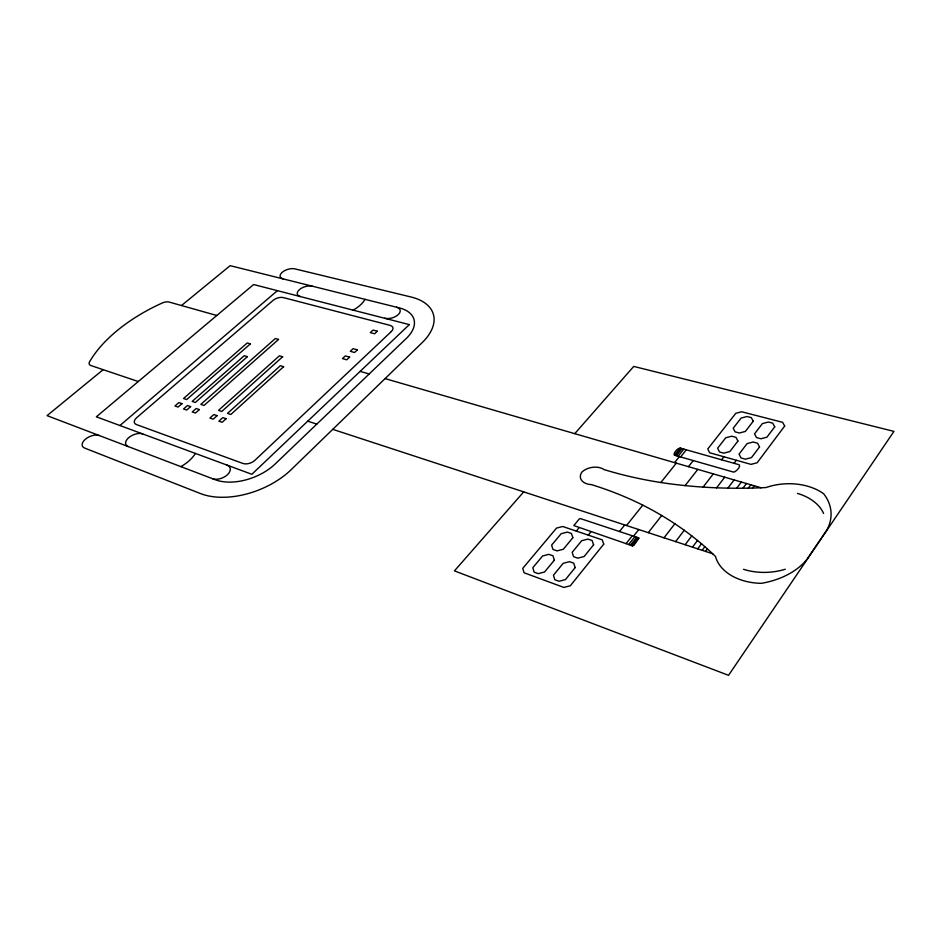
<?xml version="1.0" encoding="UTF-8"?>
<svg xmlns="http://www.w3.org/2000/svg" width="941" height="941" viewBox="0 0 941 941"><rect width="100%" height="100%" fill="white"/><g stroke="black" fill="none" stroke-linecap="round" stroke-linejoin="round"><path stroke-width="1.41" d="M705.538 551.402L707.42 548.874M752.424 488.085L754.164 485.744M702.174 550.309L704.903 546.639M748.318 488.179L750.847 484.78M697.704 548.838L701.527 543.722M742.896 488.261L746.448 483.498M692.505 547.133L697.552 540.416M736.638 488.285L741.343 482.015M685.13 544.721L691.823 535.852M727.816 488.203L734.086 479.91M675.614 541.604L684.295 530.218M716.572 487.873L724.711 477.193M734.039 463.301L736.368 460.267M721.535 459.773L723.864 456.75M664.017 537.805L674.897 523.702M703.056 487.156L713.302 473.876M648.29 532.653L661.746 515.456M685.072 485.638L697.799 469.383M631.611 545.58L637.869 537.617M632.399 545.839L638.939 538.029L633.811 545.474L632.575 545.886L573.822 525.572L579.268 518.95L580.432 518.597L638.657 537.876M628.623 544.568L634.881 536.629M630.446 545.18L636.704 537.229M626.024 543.698L632.293 535.77M633.552 536.182L638.786 529.548M688.436 466.665L693.258 460.561M619.472 531.512L624.73 524.949M674.568 462.631L679.402 456.585M680.625 456.938L686.318 449.81M626.506 525.525L642.774 505.152M660.864 482.498L676.32 463.148M676.356 455.715L682.06 448.61M678.12 456.22L683.813 449.104M674.485 455.173L680.178 448.081L739.073 464.725C741.684 466.124 735.25 472.558 733.592 472.111L674.485 455.173C672.486 454.421 677.297 447.834 680.178 448.081M675.238 455.385L680.931 448.292M588.243 535.123L590.889 531.877M576.315 531.089L578.974 527.877M523.725 491.872L454.444 570.881L728.546 675.332L893.95 431.378L633.728 366.414L574.763 433.66M119.93 425.532L277.395 290.651M103.169 369.672L47.05 415.64L215.289 479.745A43.615 25.701 -21.3 0 0 275.231 463.925L406.324 338.419A40.04 22.09 -16.6 0 0 399.325 307.907L230.145 265.668L181.484 305.531M216.806 315.482L169.18 302.073A7.387 3.67 -20.7 0 0 162.875 302.72A122.601 64.905 -20.8 0 0 89.324 362.238A7.728 3.917 -22.7 0 0 90.959 365.555L138.292 381.528M360.144 371.366L369.178 373.989M385.069 378.6L761.175 487.779M307.742 421.156L316.799 424.12M332.749 429.343L712.666 553.743M283.041 278.877A9.21 4.658 -18 0 1 282.3 272.231A9.21 4.658 -18 0 1 294.804 268.855L411.017 296.991A60.083 33.158 -16.6 0 1 422.18 342.618L291.192 469.641A65.447 38.569 -21.3 0 1 200.48 493.566L84.596 448.045A10.492 5.705 -24.2 0 1 85.372 439.247A10.492 5.705 -24.2 0 1 99.264 435.542M396.537 307.213A9.881 5.375 -16.1 0 1 398.196 314.659A9.881 5.375 -16.1 0 1 384.681 318.258M227.04 465.113A11.045 6.54 -22.2 0 1 227.393 474.758A11.045 6.54 -22.2 0 1 212.49 478.687M128.247 446.575A10.563 5.858 -23.4 0 1 128.67 437.706A10.563 5.858 -23.4 0 1 142.726 433.954M195.41 453.421A31.676 18.032 -23 0 1 180.872 466.63M300.332 296.556A9.434 4.893 -17.8 0 1 299.426 289.628A9.434 4.893 -17.8 0 1 312.247 286.17M365.014 299.332A28.312 14.974 -17.2 0 1 353.122 310.142M797.486 493.402A49.673 33.57 -2.9 0 1 823.587 513.433M785.276 569.223A49.991 34.194 -3 0 1 743.531 569.305M826.833 530.077L806.908 559.448A67.411 46.203 -3.7 0 1 761.304 583.326A49.614 34.229 -2.9 0 1 715.513 556.484C693.929 535.535 668.957 518.256 642.091 504.788A397.949 310.483 -23.2 0 0 591.395 484.615A14.256 9.328 -10.3 0 1 581.844 472.159A14.268 9.351 -10.3 0 1 604.028 469.571A311.259 173.873 -6.2 0 0 659.994 482.38C695.034 487.803 730.604 489.285 765.998 487.544A48.897 32.794 -2.6 0 1 823.598 493.707A66.74 44.886 -3.5 0 1 826.833 530.077M784.7 426.002L757.152 462.76L750.989 464.372L709.596 452.739L707.773 448.963L735.791 413.311L741.684 411.77L782.606 422.321L784.7 426.002M759.54 446.963L751.518 457.585L745.39 459.184L741.026 457.961L739.061 454.127L747.119 443.587L753.176 442.011L757.517 443.176L759.54 446.963M774.737 426.826L766.927 437.189L760.869 438.765L756.529 437.6L754.529 433.883L762.386 423.603L768.374 422.038L772.69 423.156L774.737 426.826M737.92 441.082L729.84 451.562L723.77 453.15L719.5 451.951L717.63 448.175L725.746 437.777L731.733 436.212L735.991 437.365L737.92 441.082M753.247 421.215L745.366 431.437L739.367 433.001L735.121 431.86L733.215 428.202L741.132 418.051L747.06 416.51L751.294 417.604L753.247 421.215M603.746 544.145L570.328 585.761L563.859 587.431L524.019 572.751L522.773 568.329L556.531 528.089L562.694 526.49L602.216 539.852L603.746 544.145M575.174 567.588L565.459 579.597L559.036 581.267L554.825 579.727L553.449 575.233L563.2 563.306L569.54 561.671L573.728 563.153L575.174 567.588M593.595 544.815L584.126 556.519L577.786 558.154L573.598 556.684L572.175 552.332L581.667 540.722L587.925 539.099L592.101 540.522L593.595 544.815M554.343 560.154L544.568 571.999L538.217 573.645L534.1 572.128L532.818 567.717L542.604 555.966L548.885 554.343L552.979 555.79L554.343 560.154M572.834 537.711L563.33 549.25L557.048 550.873L552.955 549.426L551.614 545.145L561.154 533.712L567.352 532.1L571.434 533.488L572.834 537.711M409.335 324.61L251.847 474.288L96.347 416.816L253.6 284.535L409.335 324.61M391.35 331.514L254.882 460.325A8.775 5.199 -21.3 0 1 242.99 463.478L136.374 424.544A8.281 4.529 -22.9 0 1 136.68 417.698L273.113 300.355A7.575 3.929 -18.5 0 1 283.37 297.591L390.021 325.363A8.022 4.434 -16.3 0 1 391.35 331.514M349.617 357.145L346.77 359.815L342.465 358.58L345.312 355.921L349.617 357.145M357.404 349.864L354.581 352.499L350.275 351.299L353.098 348.664L357.404 349.864M377.341 331.208L374.589 333.784L370.295 332.632L373.048 330.068L377.341 331.208M226.111 418.733L222.182 422.286L218.9 421.145L222.817 417.616L226.111 418.733M283.629 366.696L230.792 414.499L227.499 413.381L280.347 365.708L283.629 366.696M217.089 415.651L213.172 419.18L209.914 418.051L213.842 414.546L217.089 415.651M282.629 356.78L221.77 411.452L218.524 410.347L279.371 355.827L282.629 356.78M199.351 409.582L195.434 413.052L192.246 411.958L196.175 408.5L199.351 409.582M278.536 339.442L204.032 405.442L200.845 404.359L275.348 338.525L278.536 339.442M190.623 406.606L186.706 410.053L183.554 408.959L187.471 405.524L190.623 406.606M247.377 356.663L195.305 402.489L192.152 401.419L244.225 355.722L247.377 356.663M181.989 403.654L178.072 407.065L174.955 405.994L178.872 402.583L181.989 403.654M250.365 343.888L186.671 399.56L183.542 398.502L247.248 342.971L250.365 343.888"/></g></svg>
